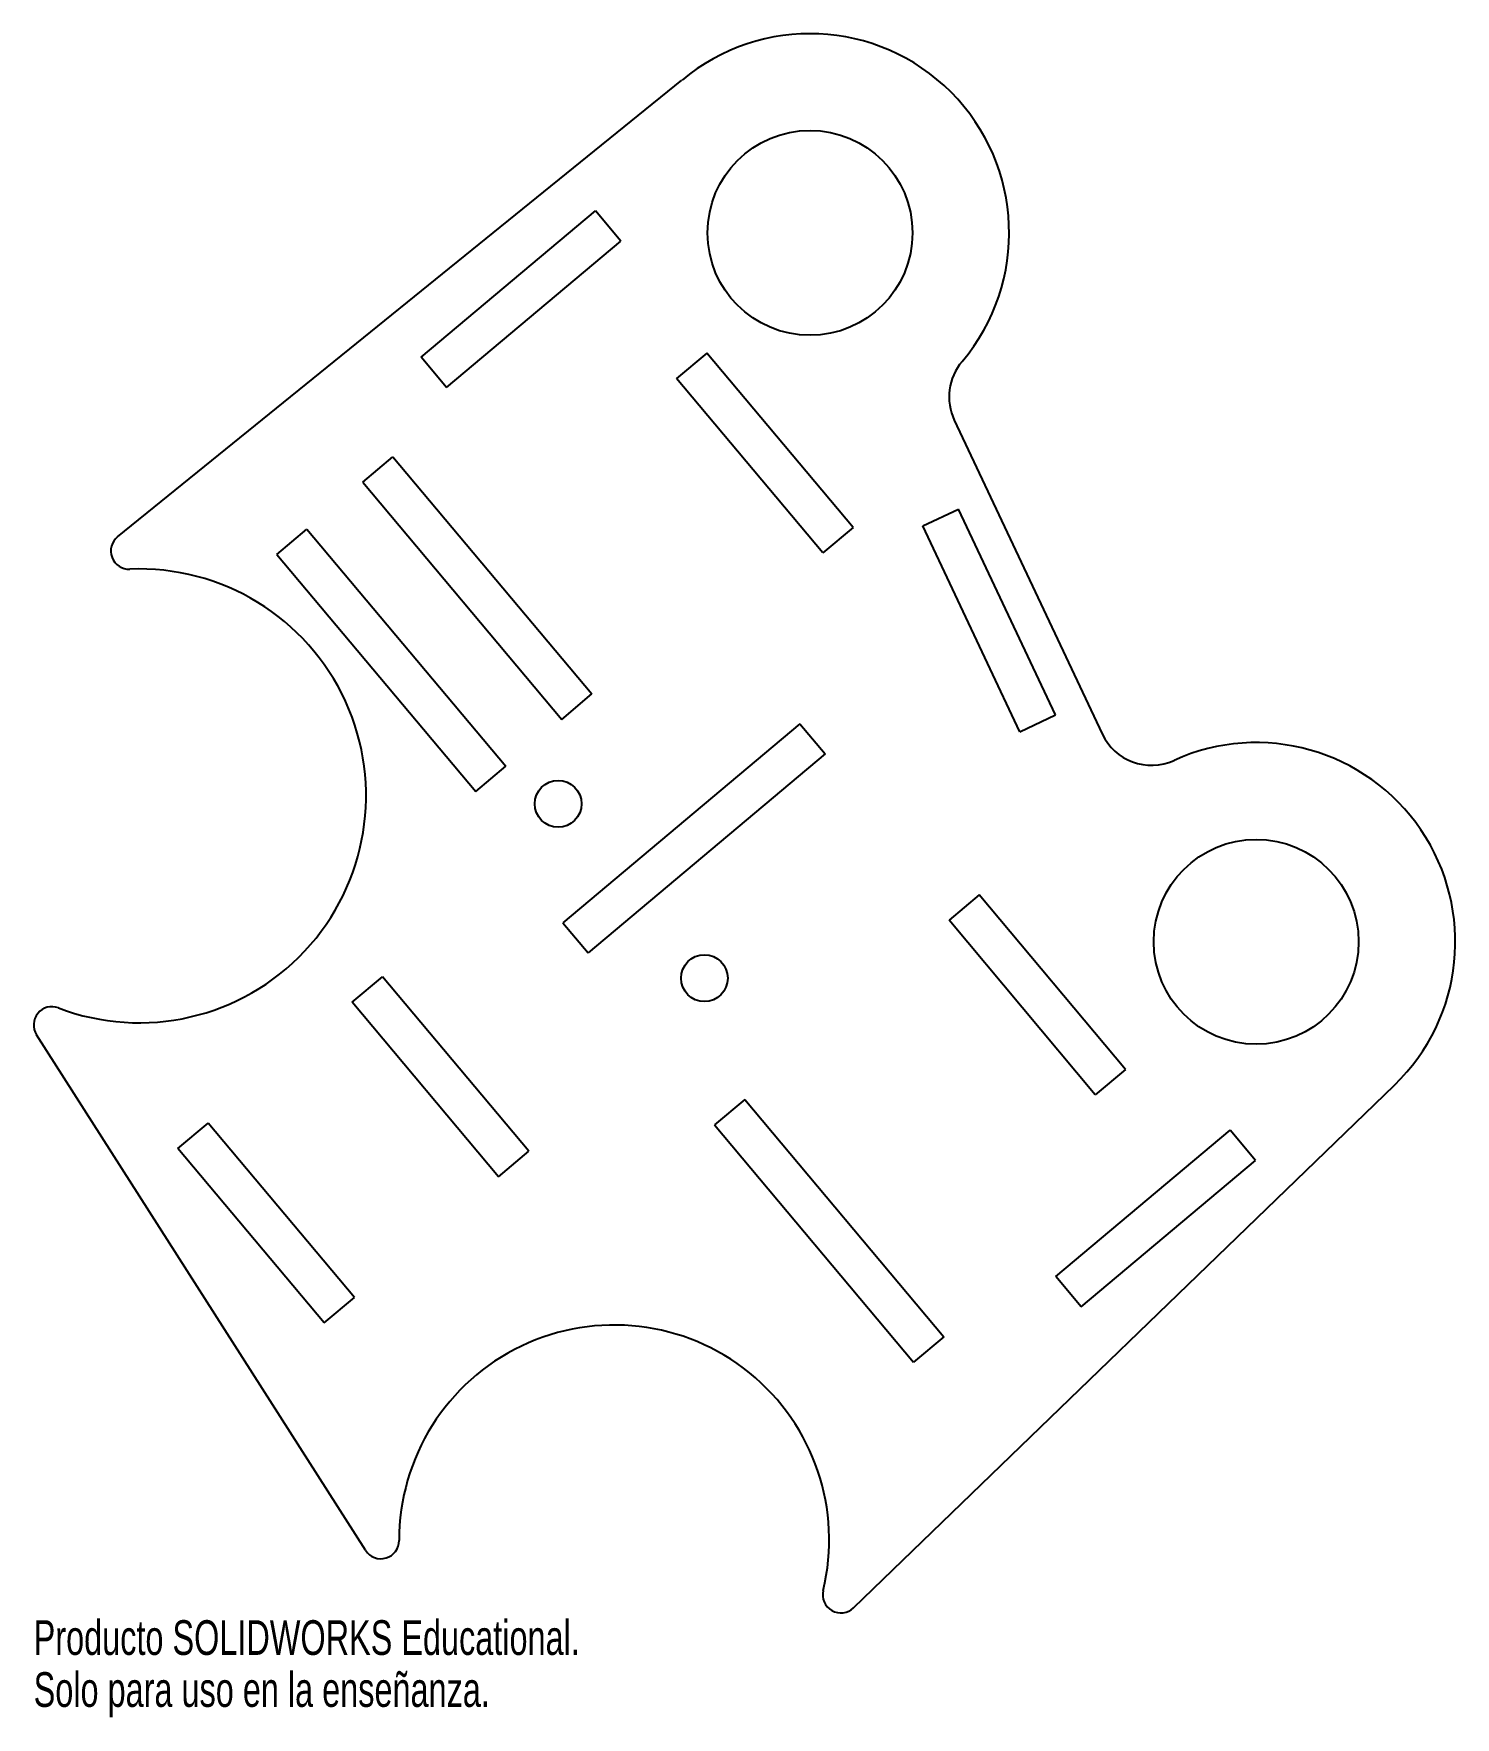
# Model space of a CAD drawing. Header units: inches. Extents: x -14.61 to -6.8, y 10.4 to 19.64.
import ezdxf

# ---------------------------------------------------------------- set-up
doc = ezdxf.new("R2010")
doc.units = ezdxf.units.IN
doc.header["$MEASUREMENT"] = 0
doc.styles.add('SLDTEXTSTYLE0', font='TXT', dxfattribs={"width": 0.7})

msp = doc.modelspace()

# ---------------------------------------------------------------- linework, layer by layer
at = {"color": 7, "linetype": 'Continuous', "lineweight": 25}
for p, q in [((-14.1475, 16.8824), (-11.0477, 19.389)), ((-12.4805, 17.8685), (-11.523, 18.672)), ((-11.3838, 18.5061), (-11.523, 18.672)), ((-12.3413, 17.7026), (-11.3838, 18.5061)), ((-12.3413, 17.7026), (-12.4805, 17.8685)), ((-10.9113, 17.8909), (-11.0771, 17.7517)), ((-10.1078, 16.9333), (-10.9113, 17.8909)), ((-10.2737, 16.7942), (-11.0771, 17.7517)), ((-9.552, 17.5231), (-8.7402, 15.8001)), ((-12.8012, 17.1821), (-12.6353, 17.3213)), ((-12.6353, 17.3213), (-11.5425, 16.0191)), ((-12.8012, 17.1821), (-11.7084, 15.8799)), ((-9.7249, 16.9422), (-9.529, 17.0345)), ((-8.9963, 15.9037), (-9.529, 17.0345)), ((-13.2734, 16.7858), (-13.1076, 16.925)), ((-13.1076, 16.925), (-12.0148, 15.6228)), ((-10.1078, 16.9333), (-10.2737, 16.7942)), ((-9.1922, 15.8114), (-9.7249, 16.9422)), ((-13.2734, 16.7858), (-12.1807, 15.4836)), ((-11.7084, 15.8799), (-11.5425, 16.0191)), ((-9.1922, 15.8114), (-8.9963, 15.9037)), ((-10.4001, 15.8559), (-11.7024, 14.7631)), ((-10.4001, 15.8559), (-10.2609, 15.69)), ((-10.2609, 15.69), (-11.5632, 14.5973)), ((-12.1807, 15.4836), (-12.0148, 15.6228)), ((-9.4153, 14.9156), (-9.5812, 14.7764)), ((-8.6118, 13.958), (-9.4153, 14.9156)), ((-11.7024, 14.7631), (-11.5632, 14.5973)), ((-8.7777, 13.8188), (-9.5812, 14.7764)), ((-12.8586, 14.3262), (-12.6927, 14.4654)), ((-11.8892, 13.5078), (-12.6927, 14.4654)), ((-12.0551, 13.3686), (-12.8586, 14.3262)), ((-12.7855, 11.317), (-14.5929, 14.1482)), ((-10.1052, 11.0013), (-7.134, 13.8717)), ((-8.6118, 13.958), (-8.7777, 13.8188)), ((-10.7028, 13.792), (-10.8686, 13.6528)), ((-10.7028, 13.792), (-9.61, 12.4897)), ((-13.8161, 13.5227), (-13.6503, 13.6619)), ((-12.8468, 12.7043), (-13.6503, 13.6619)), ((-10.8686, 13.6528), (-9.7759, 12.3505)), ((-8.9953, 12.8204), (-8.0377, 13.6239)), ((-7.8985, 13.458), (-8.0377, 13.6239)), ((-13.0126, 12.5652), (-13.8161, 13.5227)), ((-12.0551, 13.3686), (-11.8892, 13.5078)), ((-8.8561, 12.6545), (-7.8985, 13.458)), ((-8.8561, 12.6545), (-8.9953, 12.8204)), ((-13.0126, 12.5652), (-12.8468, 12.7043)), ((-9.61, 12.4897), (-9.7759, 12.3505))]:
    msp.add_line(p, q, dxfattribs=at)
for centre, radius in [((-10.3446, 18.5511), 0.5625), ((-11.7281, 15.4161), 0.1285), ((-7.894, 14.6583), 0.5625), ((-10.9246, 14.4585), 0.1285)]:
    msp.add_circle(centre, radius, dxfattribs=at)
for centre, radius, start, end in [((-10.3446, 18.5511), 1.0938, 319.76822, 130), ((-9.2806, 17.6509), 0.3, 139.76822, 205.22576), ((-14.0847, 16.8046), 0.1, 128.95946, 272.37611), ((-14.0289, 15.4597), 1.2461, 249.1219, 92.37611), ((-8.4689, 15.9279), 0.3, 205.22576, 294.35908), ((-7.894, 14.6583), 1.0938, 314.01209, 114.35908), ((-14.5086, 14.202), 0.1, 69.1219, 212.55245), ((-11.4202, 11.3731), 1.1811, 346.45948, 180.10506), ((-12.7013, 11.3708), 0.1, 212.55245, 0.10506), ((-10.1747, 11.0732), 0.1, 166.45948, 314.01209)]:
    msp.add_arc(centre, radius, start, end, dxfattribs=at)

# ---------------------------------------------------------------- texts
at = {"color": 7, "linetype": 'Continuous', "char_height": 0.1903, "attachment_point": 1, "style": 'SLDTEXTSTYLE0'}
for s, insert in [('Producto SOLIDWORKS Educational.', (-14.6086, 10.933)), ('Solo para uso en la enseñanza.', (-14.6086, 10.6476))]:
    msp.add_mtext(s, dxfattribs=dict(at, insert=insert))

doc.saveas('drawing.dxf')
